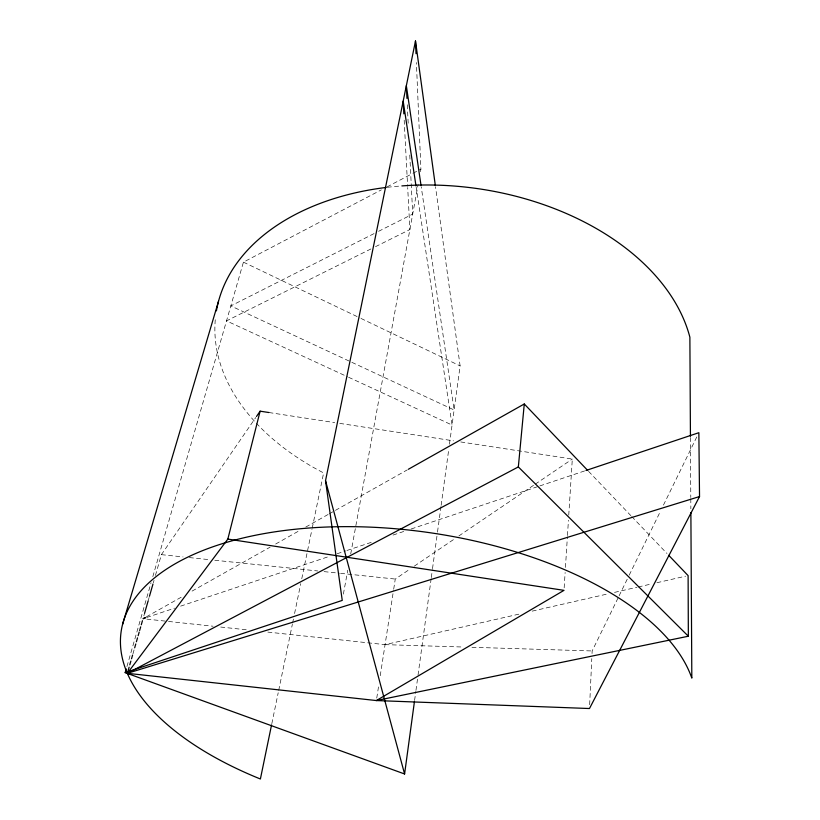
<?xml version="1.0" encoding="UTF-8"?>
<svg xmlns="http://www.w3.org/2000/svg" width="820" height="820" viewBox="0 0 820 820"><rect width="100%" height="100%" fill="white"/><g stroke="black" fill="none" stroke-linecap="round" stroke-linejoin="round"><path stroke-width="0.61" stroke-dasharray="4.1 3.07" d="M589.662 704.687L591.794 658.624M592.04 653.509L592.153 650.957L618.547 596.96M564.16 587.807L565.134 572.503M565.451 567.409L567.389 536.813M567.471 535.542L568.434 520.239M568.762 515.144L572.309 459.056L459.815 441.806M414.582 700.475L415.801 691.506M415.965 690.337L417.882 676.274M418.046 675.055L431.176 578.582M431.31 577.547L432.386 569.695M432.519 568.67L437.378 533.01M437.521 531.924L441.016 506.258M441.15 505.304L448.786 449.155M449.452 444.235L460.112 365.904L435.533 186.95M376.749 698.076L378.922 684.105M380.234 675.711L393.497 590.451M393.692 589.18L395.271 579.053L410.113 568.998M343.385 594.121L347.752 570.207M350.724 553.889L418.149 184.223M420.445 171.647L420.906 169.135L416.396 62.566M271.82 723.66L278.205 692.756M278.708 690.348L292.351 624.317M292.596 623.118L293.591 618.321M294.575 613.524L300.745 583.645M301.77 578.725L311.979 529.31M312.236 528.07L323.623 472.925A240.711 160.72 8 0 1 215.578 316.725M132.932 653.899L134.377 648.845M143.859 615.82L144.556 613.37M148.071 601.142L149.117 597.472M153.33 582.794L154.037 580.345M155.431 575.455L161.397 554.658L255.768 417.513M126.936 666.496L151.054 582.805M152.827 576.644L243.437 262.144L381.341 189.871M619.11 595.812L628.653 576.286M629.217 575.138L660.664 510.819M663.472 505.069L697.174 436.148M414.356 566.118L454.639 538.812M458.872 535.942L534.148 484.917M535.204 484.2L572.309 459.056M146.37 616.845L183.157 596.12M192.075 591.097L270.108 547.145M275.684 544.008L299.095 530.817M305.778 527.055L328.082 514.488M329.189 513.863L407.222 469.911M386.999 186.909L411.865 173.871M412.993 173.276L420.906 169.135M374.053 233.608L230.83 305.911L454.116 409.99L421.265 187.052M378.604 231.312L412.706 214.092L409.744 154.355M370.917 248.952L226.515 320.886L347.434 376.728M375.509 246.666L409.887 229.538L407.694 187.585M146.667 617.501L174.578 608.163M180.646 606.134L328.707 556.585M337.194 553.736L345.691 550.896M346.911 550.486L373.612 541.559M393.026 535.06L405.162 530.991M411.23 528.961L538.658 486.321M539.867 485.911L584.773 470.885M267.863 632.097L385.062 644.643L520.997 613.678M532.221 611.125L608.297 593.793M614.528 592.378L636.976 587.264M638.226 586.976L651.941 583.85M656.933 582.712L685.612 576.183M385.062 644.643L463.044 647.021M471.992 647.287L592.153 650.957M161.397 554.658L183.014 556.913M189.369 557.579L209.705 559.701M214.789 560.234L317.74 570.966M324.095 571.632L339.347 573.221M340.618 573.354L395.271 579.053M146.841 619.131L167.229 621.314M168.5 621.447L213.087 626.224M220.734 627.044L247.486 629.914M268.97 412.532L334.693 422.618M339.746 423.386L453.501 440.832M348.592 377.261L452.066 425.047L416.17 187.175M243.437 262.144L359.847 317.883M360.995 318.437L460.112 365.904M588.576 471.346L630.857 515.636M631.738 516.559L666.967 553.469M404.178 120.212L407.632 186.314M407.284 104.786L408.288 125.122M690.45 437.531L690.788 497.463M690.799 498.724L690.86 508.779M387.358 187.308A240.711 160.72 8 0 1 400.652 186.007"/><path stroke-width="1.23" d="M129.119 667.193L127.366 673.312L376.359 700.557L688.349 636.228L518.342 466.928L524.277 403.983L408.339 469.286M126.229 668.946L125.173 672.636L404.588 773.977L414.428 701.653M125.173 672.636L342.247 600.404L325.53 480.684L415.484 41L435.358 185.679M271.563 724.911L260.391 779A290.167 141.552 8.1 0 1 244.78 537.582A290.167 141.552 8.1 0 1 691.824 678.109L690.881 512.551M585.992 470.475L698.855 432.704L699.532 496.561L127.366 673.312L227.837 539.088L260.124 411.179L268.97 412.532M129.796 664.815L130.872 661.074M131.538 658.757L132.584 655.118M134.675 647.831L135.782 643.956M136.407 641.773L137.535 637.837M138.149 635.705L139.195 632.066M139.646 630.498L140.702 626.828M141.286 624.789L142.454 620.709M144.556 613.37L148.071 601.142M149.465 596.253L152.981 584.014M122.61 624.317L218.499 301.36M699.532 496.561L589.477 708.531L376.359 700.557L563.996 590.349L227.837 539.088M256.496 416.457L260.124 411.179M145.253 617.47L143.018 618.721L145.447 617.911M127.366 673.312L518.342 466.928M524.277 403.983L587.694 470.424M668.73 555.314L688.113 575.62L688.349 636.228M325.53 480.684L404.588 773.977M415.976 185.914L403.184 101.137L403.85 113.857M421.08 185.791L406.341 85.721L406.966 98.431M415.484 41L416.027 53.689M690.44 436.291L689.876 337.204A240.711 160.72 8 0 0 401.872 185.914M216.429 310.821A240.711 160.72 8 0 1 386.159 187.452"/></g></svg>
